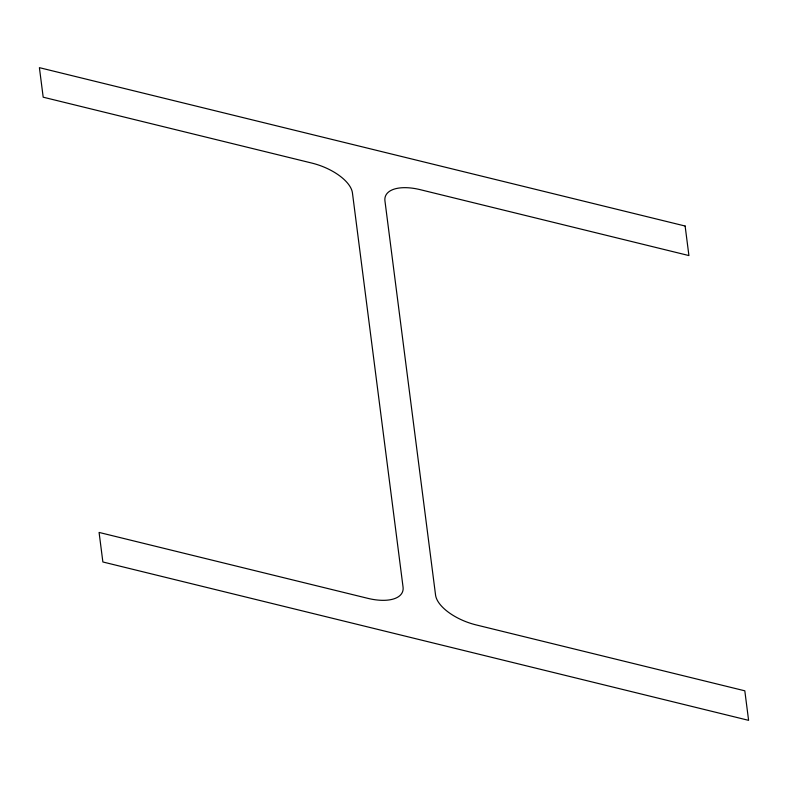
<?xml version="1.0" encoding="UTF-8"?>
<svg xmlns="http://www.w3.org/2000/svg" width="788" height="788" viewBox="0 0 788 788"><rect width="100%" height="100%" fill="white"/><g stroke="black" fill="none" stroke-linecap="round" stroke-linejoin="round"><path stroke-width="1.18" d="M685.127 226.028L39.4 67.66L43.192 97.19L311.871 163.086A39.971 18.892 20.5 0 1 352.443 192.942L403.052 587.08A39.971 18.892 20.5 0 1 367.76 598.328L99.081 532.432L102.873 561.972L748.6 720.34L744.808 690.81L476.129 624.914A39.971 18.892 20.5 0 1 435.557 595.058L384.948 200.92A39.971 18.892 20.5 0 1 420.24 189.672L688.919 255.568L685.127 226.028"/></g></svg>
